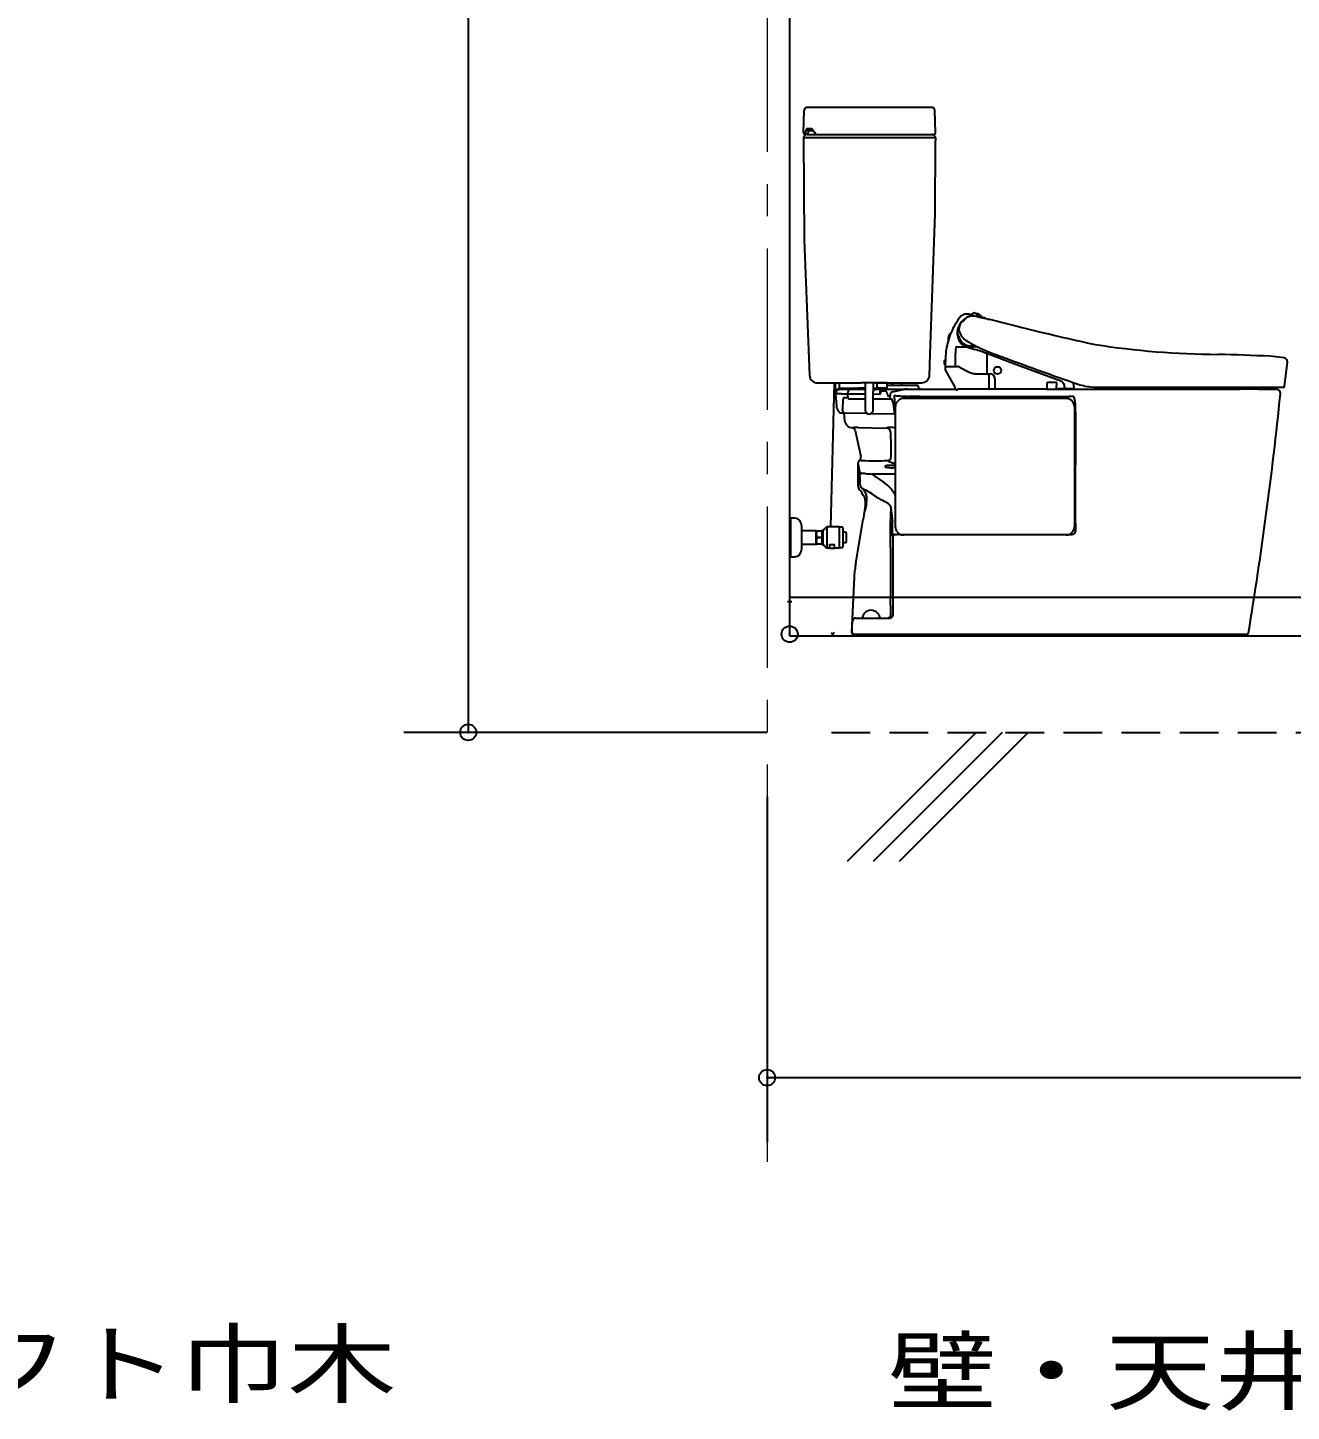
# Model space of a CAD drawing. Units: millimetres at full size, sheet at 1:50. Extents: x -10512 to 18330, y -7438 to 24497.
# Drawn here: x -5335 to -3375, y 2601 to 4747 of the extents above; entities that cross this region are included whole.
import ezdxf
from ezdxf.enums import TextEntityAlignment as Align

# ---------------------------------------------------------------- set-up
doc = ezdxf.new("R2010")
doc.units = ezdxf.units.MM
doc.header["$LTSCALE"] = 50
doc.header["$PDMODE"] = 32
doc.header["$PDSIZE"] = 25
doc.linetypes.add('CHAIN1', pattern=[8, 5, -1, 1, -1])
doc.linetypes.add('DASHED1', pattern=[1.8, 1.2, -0.6])
for name, color, linetype in [('0-0_0', 7, 'Continuous'), ('0-1_1', 7, 'Continuous'), ('0-2_2', 134, 'Continuous')]:
    doc.layers.add(name, color=color, linetype=linetype)
doc.layers.add('0-8_8', color=6, linetype='CHAIN1', lineweight=9)
doc.styles.add('ＭＳ ゴシック', font='')
doc.styles.get('ＭＳ ゴシック').set_extended_font_data('MS Gothic')

msp = doc.modelspace()

# ---------------------------------------------------------------- linework, layer by layer
at = {"layer": '0-0_0'}
for p, q in [((-4651.94, 6254), (-4651.94, 3654)), ((-4153.43, 6254), (-4153.43, 3804)), ((-4153.43, 3864), (-2351.43, 3864)), ((-4153.43, 3804), (-2351.43, 3804)), ((-4188.43, 3654), (-4751.94, 3654)), ((-3864.09, 3654), (-4064.09, 3454)), ((-3823.86, 3654), (-4023.86, 3454)), ((-3783.62, 3654), (-3983.62, 3454)), ((-4188.43, 3554), (-4188.43, 3018.72)), ((-4188.43, 3118.72), (-2316.43, 3118.72))]:
    msp.add_line(p, q, dxfattribs=at)
at = {"layer": '0-0_0', "linetype": 'DASHED1'}
msp.add_line((-4088.43, 3654), (-1874.56, 3654), dxfattribs=at)
at = {"layer": '0-0_0'}
for p in [(-4651.94, 3654), (-4188.43, 3118.72)]:
    msp.add_point(p, dxfattribs=at)
at = {"layer": '0-1_1'}
for p, q in [((-4132.06, 4584.46), (-4131.01, 4618.74)), ((-4126.12, 4623.43), (-3933.03, 4623.43)), ((-3927.08, 4584.47), (-3928.13, 4618.6)), ((-4132.06, 4584.46), (-4128.72, 4584.53)), ((-4132, 4576.55), (-3927.11, 4576.55)), ((-4128.71, 4580.78), (-4131.53, 4577.96)), ((-4127.27, 4581.37), (-4129.06, 4581.36)), ((-4128.72, 4584.53), (-4128.59, 4584.98)), ((-4128.59, 4584.98), (-4128.46, 4585.42)), ((-4128.46, 4585.42), (-4128.33, 4585.86)), ((-4128.33, 4585.86), (-4128.2, 4586.31)), ((-4128.2, 4586.31), (-4128.07, 4586.75)), ((-4128.07, 4586.75), (-4127.93, 4587.19)), ((-4127.93, 4587.19), (-4127.79, 4587.63)), ((-4127.79, 4587.63), (-4127.65, 4588.08)), ((-4127.65, 4588.08), (-4127.5, 4588.52)), ((-4127.5, 4588.52), (-4127.36, 4588.96)), ((-4127.36, 4588.96), (-4127.21, 4589.4)), ((-4125.83, 4581.37), (-4127.32, 4581.37)), ((-4125.78, 4581.37), (-4127.27, 4581.37)), ((-4127.21, 4589.4), (-4127.05, 4589.85)), ((-4126.76, 4590.37), (-4119.54, 4590.43)), ((-4125.83, 4581.37), (-4111.57, 4581.36)), ((-4125.61, 4582.16), (-4125.78, 4581.37)), ((-4125.78, 4581.37), (-4112.83, 4581.72)), ((-4125.48, 4582.6), (-4125.61, 4582.16)), ((-4125.35, 4583.05), (-4125.48, 4582.6)), ((-4125.22, 4583.49), (-4125.35, 4583.05)), ((-4125.09, 4583.93), (-4125.22, 4583.49)), ((-4124.95, 4584.37), (-4125.09, 4583.93)), ((-4124.81, 4584.81), (-4124.95, 4584.37)), ((-4124.67, 4585.25), (-4124.81, 4584.81)), ((-4124.53, 4585.69), (-4124.67, 4585.25)), ((-4124.38, 4586.13), (-4124.53, 4585.69)), ((-4124.23, 4586.57), (-4124.38, 4586.13)), ((-4124.08, 4587.01), (-4124.23, 4586.57)), ((-4117.15, 4586.98), (-4124.08, 4587.01)), ((-4118.78, 4589.86), (-4118.47, 4589.41)), ((-4118.47, 4589.41), (-4118.15, 4588.97)), ((-4117.15, 4586.98), (-4118.38, 4588.11)), ((-4118.15, 4588.97), (-4117.83, 4588.52)), ((-4117.83, 4588.52), (-4114.35, 4584.42)), ((-4114.35, 4584.42), (-4117.15, 4586.98)), ((-4111.57, 4581.36), (-3931.84, 4581.36)), ((-4110.18, 4581.37), (-3931.84, 4581.36)), ((-3931.79, 4581.36), (-3930.09, 4581.37)), ((-3927.7, 4577.96), (-3930.51, 4580.78)), ((-3927.71, 4457.8), (-3927.11, 4572.05)), ((-3927.11, 4576.55), (-3927.11, 4572.05)), ((-3935.69, 4240.89), (-3927.71, 4457.8)), ((-3872.65, 4301.62), (-3875.43, 4302.45)), ((-3866.44, 4304.46), (-3872.65, 4301.62)), ((-3872.65, 4301.62), (-3856.49, 4297.99)), ((-3854.23, 4296.55), (-3866.85, 4299.6)), ((-3865.89, 4304.1), (-3866.44, 4304.46)), ((-3856.49, 4297.99), (-3865.89, 4304.1)), ((-3865.23, 4304.17), (-3854.88, 4297.39)), ((-3851.21, 4296.75), (-3855.26, 4297.72)), ((-3846.67, 4294.66), (-3848.88, 4295.19)), ((-3843.82, 4294.83), (-3843.5, 4294.85)), ((-3890.74, 4278.84), (-3890.51, 4276.56)), ((-3888.84, 4287.41), (-3890.07, 4284.37)), ((-3888.84, 4287.41), (-3887.06, 4289.78)), ((-3894.84, 4251.9), (-3879.28, 4251.97)), ((-3879.74, 4252.12), (-3879.28, 4251.97)), ((-3879.28, 4251.97), (-3868.22, 4252.09)), ((-3868.13, 4253.6), (-3872.58, 4253.6)), ((-3936.65, 4206.19), (-3935.69, 4240.89)), ((-3913.14, 4225.18), (-3913.14, 4230.73)), ((-3911.74, 4231.03), (-3912.84, 4231.03)), ((-3911.74, 4231.03), (-3911.94, 4224.86)), ((-3911.62, 4234.45), (-3911.74, 4231.03)), ((-3846.94, 4240.84), (-3846.94, 4244.95)), ((-3846.94, 4210.36), (-3846.94, 4240.84)), ((-3805.83, 4225.82), (-3846.54, 4241.03)), ((-3836.59, 4241.34), (-3812.14, 4232.2)), ((-3386.49, 4234.91), (-3408.26, 4237.38)), ((-3386.01, 4190.19), (-3381.1, 4228.33)), ((-3911.94, 4224.86), (-3912.82, 4224.86)), ((-3912.04, 4220.87), (-3912.1, 4216.25)), ((-3912.1, 4216.25), (-3897.14, 4189.36)), ((-3911.94, 4224.86), (-3912.02, 4221.87)), ((-3911.51, 4221.36), (-3892.97, 4221.36)), ((-3890.61, 4220.77), (-3879.94, 4215.06)), ((-3861.39, 4209.86), (-3847.64, 4209.86)), ((-3846.44, 4209.86), (-3842.14, 4209.86)), ((-3844.64, 4209.26), (-3846.14, 4209.26)), ((-3844.14, 4186.86), (-3844.14, 4208.76)), ((-3731.42, 4198), (-3805.83, 4225.82)), ((-4109.45, 4196.36), (-4076.6, 4196.36)), ((-4084.28, 4195.85), (-4090.1, 3972.61)), ((-4082.14, 4186.36), (-4082.14, 4194.36)), ((-4082.14, 4186.36), (-4082.14, 4179.78)), ((-4082.14, 4186.36), (-4072.14, 4186.36)), ((-4076.6, 4196.36), (-4042.85, 4196.36)), ((-4076.6, 4196.36), (-4076.6, 4188.36)), ((-4076.1, 4187.86), (-4046.88, 4187.86)), ((-4072.14, 4186.36), (-4036.11, 4186.36)), ((-4043.03, 4187.86), (-4046.88, 4187.86)), ((-4036.12, 4187.86), (-4043.03, 4187.86)), ((-4036.1, 4196.36), (-4042.85, 4196.36)), ((-4036.1, 4196.36), (-4036.12, 4187.86)), ((-4036.12, 4187.86), (-4036.1, 4182.86)), ((-4035.79, 4196.66), (-4024.47, 4196.66)), ((-4024.1, 4196.36), (-4024.1, 4187.86)), ((-4020.1, 4196.36), (-4024.1, 4196.36)), ((-4023.07, 4187.86), (-4024.1, 4187.86)), ((-4024.1, 4187.86), (-4024.1, 4185.51)), ((-4024.1, 4186.36), (-4022.81, 4186.36)), ((-4024.1, 4185.51), (-4024.1, 4184.58)), ((-4024.1, 4184.58), (-4024.1, 4183.16)), ((-4023.07, 4187.86), (-4022.64, 4187.86)), ((-4022.64, 4186.91), (-4022.64, 4187.86)), ((-4022.64, 4187.86), (-4021.29, 4187.86)), ((-4021.35, 4186.36), (-4016.6, 4186.36)), ((-4021.29, 4186.96), (-4021.29, 4187.86)), ((-4021.29, 4187.86), (-4020.48, 4187.86)), ((-4020.48, 4187.86), (-4020.1, 4187.86)), ((-4020.1, 4196.36), (-3948.45, 4196.36)), ((-4017.42, 4196.36), (-4020.1, 4196.36)), ((-4020.1, 4187.86), (-4017.85, 4187.86)), ((-4008.6, 4187.86), (-4017.85, 4187.86)), ((-4017.42, 4188.36), (-4017.42, 4196.36)), ((-4004.51, 4196.36), (-4017.42, 4196.36)), ((-4016.6, 4186.36), (-4008.6, 4186.36)), ((-4014.51, 4187.86), (-4014.95, 4187.22)), ((-4011.55, 4184.52), (-4011.56, 4184.38)), ((-4011.54, 4184.66), (-4011.55, 4184.52)), ((-4011.41, 4186.36), (-4011.54, 4184.65)), ((-4008.6, 4187.86), (-4008.6, 4185.96)), ((-4005.6, 4187.86), (-4008.6, 4187.86)), ((-4005.6, 4187.86), (-4005.6, 4185.96)), ((-4004.94, 4187.86), (-4005.6, 4187.86)), ((-4005.6, 4186.36), (-3949.11, 4186.36)), ((-4002.6, 4187.86), (-4004.94, 4187.86)), ((-4002.1, 4196.36), (-4004.51, 4196.36)), ((-4002.1, 4188.36), (-4002.1, 4196.36)), ((-4002.1, 4192.36), (-3993.89, 4192.36)), ((-3994.28, 4182.17), (-3976.57, 4185.76)), ((-3993.89, 4192.36), (-3993.89, 4194.36)), ((-3993.89, 4192.36), (-3979.37, 4192.36)), ((-3979.37, 4192.36), (-3979.37, 4194.36)), ((-3979.37, 4192.36), (-3956.05, 4192.36)), ((-3974.3, 4186.13), (-3974.71, 4186.08)), ((-3973.89, 4186.18), (-3974.3, 4186.13)), ((-3973.67, 4186.2), (-3973.89, 4186.18)), ((-3973.45, 4186.22), (-3973.67, 4186.2)), ((-3973.3, 4186.24), (-3973.45, 4186.22)), ((-3973.15, 4186.25), (-3973.3, 4186.24)), ((-3949.11, 4186.36), (-3896.64, 4186.36)), ((-3897.14, 4189.36), (-3897.14, 4186.86)), ((-3896.64, 4186.36), (-3895.64, 4186.36)), ((-3894.84, 4185.36), (-3893.44, 4185.36)), ((-3843.51, 4186.36), (-3893.14, 4186.36)), ((-3893.14, 4185.66), (-3893.14, 4186.36)), ((-3834.64, 4186.36), (-3843.51, 4186.36)), ((-3835.14, 4202.86), (-3835.14, 4186.87)), ((-3834.64, 4186.36), (-3834.64, 4186.36)), ((-3834.64, 4186.36), (-3834.64, 4186.36)), ((-3754.74, 4186.36), (-3834.64, 4186.36)), ((-3754.74, 4186.36), (-3738.77, 4186.36)), ((-3754.24, 4195.43), (-3754.24, 4186.86)), ((-3740.66, 4196.86), (-3752.76, 4196.86)), ((-3739.24, 4186.86), (-3739.23, 4187.93)), ((-3739.23, 4187.93), (-3739.21, 4195.38)), ((-3738.77, 4186.36), (-3715.69, 4186.36)), ((-3726.95, 4186.86), (-3738.57, 4186.86)), ((-3715.19, 4186.86), (-3726.95, 4186.86)), ((-3715.69, 4186.36), (-3454.77, 4186.36)), ((-3712.72, 4186.86), (-3715.19, 4186.86)), ((-3714.27, 4196.81), (-3708.82, 4194.9)), ((-3712.23, 4187.36), (-3712.68, 4192.52)), ((-3654.06, 4189.34), (-3613.42, 4189.34)), ((-3651.84, 4188.36), (-3615.66, 4188.36)), ((-3613.42, 4189.34), (-3457.65, 4189.34)), ((-3457.65, 4188.89), (-3457.65, 4189.34)), ((-3425.55, 4186.36), (-3454.76, 4186.36)), ((-3425.55, 4186.36), (-3399.1, 4186.36)), ((-4072.84, 4178.93), (-4082.13, 4178.93)), ((-4082.13, 4178.93), (-4081, 4160.34)), ((-4072.84, 4178.93), (-4063.54, 4178.93)), ((-4071.13, 4163.69), (-4071.22, 4162.12)), ((-4071.03, 4165.27), (-4071.13, 4163.69)), ((-4070.93, 4166.84), (-4071.03, 4165.27)), ((-4070.83, 4168.42), (-4070.93, 4166.84)), ((-4070.74, 4169.99), (-4070.83, 4168.42)), ((-4069.29, 4173.24), (-4063.32, 4173.24)), ((-4063.54, 4178.93), (-4063.45, 4176.65)), ((-4063.45, 4176.65), (-4063.32, 4173.24)), ((-4063.32, 4173.24), (-4063.3, 4173.09)), ((-4061.61, 4171.37), (-4061.47, 4171.36)), ((-4061.47, 4171.36), (-4036.1, 4171.36)), ((-4048.73, 4178.82), (-4036.1, 4178.91)), ((-4036.1, 4182.86), (-4036.1, 4153.66)), ((-4024.1, 4183.16), (-4024.1, 4182.86)), ((-4024.1, 4153.66), (-4024.1, 4182.86)), ((-4024.1, 4178.84), (-4023.35, 4178.83)), ((-4024.1, 4171.36), (-3994.97, 4171.36)), ((-4023.35, 4178.83), (-4013.59, 4178.77)), ((-4013.59, 4178.77), (-4013.16, 4178.76)), ((-4011.68, 4181.92), (-4011.63, 4183.15)), ((-4000.36, 4175.47), (-3999.47, 4175.7)), ((-3997.99, 4176.15), (-3997.81, 4173.24)), ((-3997.74, 4176.13), (-3997.6, 4176.14)), ((-3993.45, 4166.45), (-3990.76, 4148.05)), ((-3991.4, 4176.63), (-3989.54, 4148.17)), ((-3856.08, 4171.72), (-3976.55, 4171.71)), ((-3969.41, 4175.18), (-3968.97, 4175.18)), ((-3951.6, 4175.18), (-3968.1, 4175.18)), ((-3951.6, 4175.18), (-3720.55, 4175.16)), ((-3724.54, 4171.72), (-3856.09, 4171.72)), ((-3720.55, 4175.16), (-3720.4, 4175.16)), ((-3717.48, 4175.13), (-3720.4, 4175.16)), ((-3714.55, 4175.06), (-3717.48, 4175.13)), ((-3713.9, 4175.04), (-3714.55, 4175.06)), ((-3710.65, 4165.08), (-3710.15, 4136.58)), ((-4073.71, 4149.68), (-4069.24, 4149.59)), ((-4071.61, 4155.82), (-4071.7, 4154.24)), ((-4071.7, 4154.24), (-4071.7, 4154.11)), ((-4071.51, 4157.39), (-4071.61, 4155.82)), ((-4071.54, 4153.02), (-4071.51, 4152.89)), ((-4071.42, 4158.97), (-4071.51, 4157.39)), ((-4071.32, 4160.54), (-4071.42, 4158.97)), ((-4071.22, 4162.12), (-4071.32, 4160.54)), ((-4069.24, 4149.59), (-4068.4, 4137.76)), ((-4069.24, 4149.59), (-4033.72, 4148.87)), ((-4035.09, 4150.16), (-4035.09, 4150.33)), ((-4035.09, 4150.16), (-4034.97, 4150.16)), ((-4026.68, 4148.73), (-3990.31, 4147.99)), ((-3989.54, 4158.72), (-3989.54, 3973.22)), ((-3711.54, 4158.72), (-3711.54, 3973.22)), ((-4055.08, 4126.56), (-4055.18, 4126.55)), ((-4051.67, 4122.4), (-4043.24, 4081.9)), ((-4047.32, 4126.62), (-4051.2, 4126.65)), ((-4047.32, 4126.62), (-4003.25, 4125.73)), ((-3997.01, 4126.99), (-3999.3, 4126.78)), ((-3997.15, 4120.66), (-3997.13, 4119.99)), ((-3997.13, 4119.99), (-3997.03, 4115.41)), ((-3710.2, 4136.36), (-3710.2, 4119.32)), ((-3997.03, 4115.36), (-3996.72, 4101.42)), ((-3996.72, 4101.42), (-3996.25, 4080.5)), ((-3710.2, 4119.32), (-3710.2, 4102.28)), ((-3710.2, 4102.28), (-3710.2, 4085.24)), ((-3710.2, 4085.24), (-3710.2, 4068.2)), ((-4047.45, 4071.87), (-4047.45, 4036.84)), ((-4047.45, 4071.87), (-4044.46, 4056.79)), ((-4044.46, 4056.79), (-4044.37, 4053.7)), ((-4042.21, 4075.59), (-4042.19, 4075.48)), ((-3710.2, 3978.48), (-3710.2, 4068.2)), ((-4044.39, 4039.28), (-4044.37, 4038.88)), ((-4044.28, 4041.44), (-4044.26, 4043.61)), ((-4026.19, 4054.72), (-4007.59, 4042.08)), ((-3989.54, 4054.72), (-4026.19, 4054.72)), ((-4036.1, 4005.56), (-4039.53, 3984.32)), ((-4034.86, 4005.76), (-4036.82, 3996.88)), ((-3996.23, 4002.62), (-3995.79, 3998.17)), ((-3995.79, 3998.17), (-3995.36, 3993.72)), ((-3995.36, 3993.72), (-3994.93, 3989.27)), ((-4152.1, 3986.36), (-4152.1, 3966.68)), ((-4146.1, 3986.36), (-4152.1, 3986.36)), ((-4152.1, 3970.86), (-4152.1, 3970.86)), ((-4135.1, 3975.36), (-4135.1, 3966.86)), ((-4095.7, 3972.61), (-4095.7, 3956.36)), ((-4090.1, 3972.61), (-4095.7, 3972.61)), ((-4076.6, 3972.61), (-4090.1, 3972.61)), ((-4076.1, 3972.11), (-4076.6, 3972.61)), ((-4071.6, 3972.11), (-4076.1, 3972.11)), ((-4076.1, 3956.36), (-4076.1, 3972.11)), ((-4071.1, 3971.61), (-4071.6, 3972.11)), ((-4071.1, 3971.61), (-4071.1, 3965.06)), ((-4050.86, 3916.35), (-4039.53, 3984.32)), ((-3994.93, 3989.27), (-3994.49, 3984.82)), ((-3994.49, 3984.82), (-3994.06, 3980.37)), ((-3994.06, 3958.51), (-3994.06, 3980.37)), ((-3710.2, 3978.48), (-3710.2, 3965.96)), ((-4152.1, 3966.68), (-4152.1, 3956.36)), ((-4152.1, 3956.36), (-4152.1, 3946.08)), ((-4112.1, 3966.86), (-4135.1, 3966.86)), ((-4135.1, 3966.86), (-4135.1, 3956.36)), ((-4112.1, 3966.86), (-4111.38, 3966.86)), ((-4112.1, 3961.61), (-4112.1, 3966.86)), ((-4112.1, 3956.36), (-4112.1, 3961.61)), ((-4112.1, 3951.11), (-4112.1, 3956.36)), ((-4112.1, 3945.86), (-4112.1, 3951.11)), ((-4111.38, 3966.86), (-4103.1, 3966.86)), ((-4111.38, 3966.17), (-4111.38, 3966.86)), ((-4103.1, 3966.17), (-4111.38, 3966.17)), ((-4111.38, 3957.04), (-4103.1, 3957.04)), ((-4111.38, 3956.36), (-4111.38, 3957.04)), ((-4111.38, 3955.67), (-4111.38, 3956.36)), ((-4103.1, 3955.67), (-4111.38, 3955.67)), ((-4103.1, 3966.86), (-4102.66, 3967.3)), ((-4103.1, 3957.04), (-4103.1, 3966.17)), ((-4103.1, 3946.54), (-4103.1, 3955.67)), ((-4102.66, 3967.3), (-4101.85, 3968.11)), ((-4101.51, 3968.11), (-4101.85, 3968.11)), ((-4101.51, 3956.36), (-4101.51, 3968.11)), ((-4101.51, 3944.61), (-4101.51, 3956.36)), ((-4095.7, 3956.36), (-4095.7, 3940.11)), ((-4076.1, 3940.61), (-4076.1, 3956.36)), ((-4071.1, 3965.06), (-4071.1, 3956.36)), ((-4071.1, 3956.36), (-4071.1, 3947.63)), ((-4067.4, 3964.36), (-4070.6, 3964.36)), ((-4070.6, 3948.36), (-4067.4, 3948.36)), ((-4066.84, 3963.8), (-4067.4, 3964.36)), ((-4067.4, 3948.36), (-4066.84, 3948.92)), ((-4066.4, 3964.29), (-4066.84, 3963.8)), ((-4066.84, 3948.92), (-4066.4, 3948.42)), ((-4066.4, 3964.29), (-4066.1, 3964.29)), ((-4066.1, 3948.42), (-4066.4, 3948.42)), ((-4065.1, 3956.36), (-4065.1, 3963.29)), ((-4065.1, 3949.43), (-4065.1, 3956.36)), ((-3993.05, 3958.16), (-3994.06, 3958.51)), ((-3993.06, 3836.42), (-3993.05, 3958.16)), ((-3983.09, 3960.97), (-3986.43, 3960.97)), ((-3983.09, 3960.97), (-3715.21, 3960.97)), ((-3724.54, 3960.22), (-3976.54, 3960.22)), ((-4152.1, 3946.08), (-4152.1, 3926.36)), ((-4135.1, 3945.86), (-4135.1, 3937.36)), ((-4112.1, 3945.86), (-4111.38, 3945.86)), ((-4111.38, 3946.54), (-4103.1, 3946.54)), ((-4111.38, 3945.86), (-4111.38, 3946.54)), ((-4103.1, 3945.86), (-4111.38, 3945.86)), ((-4102.66, 3945.41), (-4103.1, 3945.86)), ((-4101.85, 3944.61), (-4102.66, 3945.41)), ((-4101.85, 3944.61), (-4101.51, 3944.61)), ((-4095.7, 3940.11), (-4091.6, 3940.11)), ((-4091.6, 3944.68), (-4091.6, 3945.57)), ((-4091.6, 3945.57), (-4090.1, 3945.57)), ((-4091.6, 3944.68), (-4091.6, 3940.11)), ((-4091.6, 3940.11), (-4091.6, 3939.51)), ((-4091.6, 3939.51), (-4090.1, 3939.51)), ((-4090.1, 3945.57), (-4084.1, 3945.57)), ((-4090.1, 3939.51), (-4084.1, 3939.51)), ((-4084.1, 3944.68), (-4084.1, 3945.57)), ((-4084.1, 3940.11), (-4084.1, 3944.68)), ((-4084.1, 3939.51), (-4084.1, 3940.11)), ((-4084.1, 3940.11), (-4076.6, 3940.11)), ((-4076.6, 3940.11), (-4076.1, 3940.61)), ((-4076.1, 3940.61), (-4071.6, 3940.61)), ((-4071.6, 3940.61), (-4071.1, 3941.11)), ((-4071.1, 3947.63), (-4071.1, 3941.11)), ((-3996.98, 3940.65), (-3997.16, 3898.6)), ((-4152.1, 3926.36), (-4146.1, 3926.36)), ((-4057.14, 3808.99), (-4052.17, 3905.45)), ((-3997.16, 3898.6), (-3997.12, 3880.59)), ((-3997.12, 3880.59), (-3996.91, 3862.57)), ((-3996.87, 3859.95), (-3996.91, 3862.57)), ((-3996.82, 3857.34), (-3996.87, 3859.95)), ((-3996.77, 3854.72), (-3996.82, 3857.34)), ((-3996.73, 3852.11), (-3996.77, 3854.72)), ((-3996.68, 3849.49), (-3996.73, 3852.11)), ((-3996.63, 3846.88), (-3996.68, 3849.49)), ((-3996.59, 3844.26), (-3996.63, 3846.88)), ((-3996.54, 3841.65), (-3996.59, 3844.26)), ((-3996.49, 3839.04), (-3996.54, 3841.65)), ((-4056.31, 3816.04), (-4055.73, 3826.62)), ((-4050.4, 3831.36), (-3998.2, 3831.36)), ((-4040.41, 3832.16), (-4040.65, 3832.16)), ((-4013.55, 3832.16), (-4013.8, 3832.16)), ((-3996.45, 3836.42), (-3996.49, 3839.04)), ((-4056.69, 3809.15), (-4056.31, 3816.04)), ((-4054.64, 3806.36), (-3444.29, 3806.36))]:
    msp.add_line(p, q, dxfattribs=at)
for points in [[(-4132, 4576.55), (-4130.82, 4418.06), (-4122.76, 4207.69)], [(-4125.78, 4581.37), (-4111.53, 4581.36), (-3931.79, 4581.36)], [(-3848.88, 4295.19), (-3852.86, 4296.15), (-3866.06, 4299.33)], [(-3686.43, 4189.89), (-3681.2, 4189.48), (-3675.94, 4189.34), (-3673.06, 4189.34), (-3654.06, 4189.34)], [(-3457.65, 4189.34), (-3422.61, 4189.34), (-3386.99, 4189.34)], [(-4010.9, 4183.74), (-4007.77, 4183.74), (-4004.65, 4183.74)], [(-3976.81, 4175.39), (-3976.37, 4175.37), (-3975.94, 4175.34), (-3975.5, 4175.32), (-3975.07, 4175.31), (-3974.63, 4175.29), (-3974.2, 4175.27), (-3973.76, 4175.26), (-3973.33, 4175.25), (-3972.89, 4175.24), (-3972.46, 4175.23), (-3972.02, 4175.22), (-3971.58, 4175.21), (-3971.15, 4175.2), (-3970.71, 4175.2), (-3970.28, 4175.19), (-3969.84, 4175.19), (-3969.41, 4175.18)], [(-3968.97, 4175.18), (-3968.54, 4175.18), (-3968.1, 4175.18)], [(-4135.1, 3956.36), (-4135.1, 3945.86), (-4112.1, 3945.86)]]:
    msp.add_lwpolyline(points, dxfattribs=at)
msp.add_circle((-3831.04, 4215.36), 5.8, dxfattribs=at)
for centre, radius, start, end in [((-4126.02, 4618.43), 5, 91.10116, 176.47946), ((-3933.12, 4618.43), 5, 1.92004, 88.89884), ((-4129.06, 4584.36), 3, 178.13301, 270), ((-4130.13, 4576.7), 1.88, 138.01318, 184.75686), ((-4125.52, 4584.55), 3.19, 180.32899, 265.31401), ((-4127.28, 4579.33), 2.04, 91.11117, 134.60019), ((-4126.2, 4589.72), 0.867, 130.90706, 171.40718), ((-4124, 4590.07), 3.06, 184.1828, 268.48859), ((-4119.9, 4589.16), 1.31, 31.83422, 74.21826), ((-4116.28, 4589.52), 2.53, 172.24689, 213.77836), ((-4111.43, 4584.28), 2.92, 177.37613, 241.36137), ((-4111.43, 4584.28), 2.92, 241.36137, 268.14738), ((-3931.93, 4579.36), 2, 44.9512, 87.37668), ((-3930.09, 4584.37), 3, 269.90969, 1.82974), ((-3928.88, 4576.64), 1.77, 356.88224, 48.11789), ((-3792.61, 4226.87), 120, 144.23231, 156.67266), ((-3861.47, 4269.94), 32.56, 122.73046, 170.62895), ((-3878.63, 4288.84), 13.99, 90.00041, 144.25933), ((-3659.7, 4037.73), 339.44, 130.14302, 132.05233), ((-3870.31, 4284.15), 15.83, 77.37593, 123.6449), ((-3878.63, 4288.84), 13.99, 76.77518, 90), ((-3869.46, 4281.58), 18.07, 79.14193, 120.13173), ((-3865.54, 4303.89), 0.412, 42.3336, 149.15298), ((-3864.15, 4305.85), 2, 237.31505, 266.22159), ((-3864.97, 4293.48), 10.4, 27.3713, 86.2287), ((-3851.76, 4308.15), 11.2, 245.03194, 253.8438), ((-3854.56, 4298.8), 1.29, 204.81325, 237.03944), ((-3856.02, 4287.79), 8.94, 69.34185, 78.50096), ((-3852.14, 4292.84), 4.02, 35.76826, 76.62653), ((-3846.27, 4296.4), 1.78, 257.01928, 270.02226), ((-3847.58, 4323.1), 28.52, 272.63022, 277.57346), ((-2820.8, 8202.76), 4039.51, 255.33453, 257.7241), ((-3892.38, 4262.99), 15.45, 132.44185, 187.55772), ((-3809.72, 4232.9), 101.91, 155.97917, 164.0204), ((-3888.67, 4274.8), 4.95, 161.66879, 174.90709), ((-3891.44, 4275.27), 2.16, 180.8688, 206.64695), ((-3893.28, 4273.87), 0.451, 15.351, 102.45558), ((-3865.03, 4269.36), 29.2, 149.05827, 166.12956), ((-3894.69, 4274.06), 1.34, 356.53969, 10.69621), ((-3868.71, 4273.52), 24.64, 178.9413, 182.05568), ((-3865.12, 4273.82), 28.25, 182.39596, 203.55694), ((-4169.46, 4208.35), 284.3, 12.27298, 13.34711), ((-3872.52, 4279.43), 18.23, 164.27118, 181.85703), ((-3889.98, 4276.67), 0.546, 191.77648, 262.03963), ((-3892.41, 4274.57), 2.82, 7.61205, 33.46737), ((-3879.28, 4277.43), 10.63, 193.49998, 199.90927), ((-3867.34, 4281.42), 23.21, 199.14962, 222.67118), ((-3809.72, 4232.9), 101.91, 164.0204, 179.12703), ((-3646.59, 4225.06), 250.3, 174.13808, 180.73253), ((-3893.3, 4250.43), 2.29, 151.31235, 175.29303), ((-3894.78, 4251.35), 0.556, 95.89178, 160.60077), ((-3872.54, 4273.22), 19.62, 193.04513, 269.88387), ((-3874.06, 4269.57), 18.35, 202.55456, 251.97369), ((-3859.02, 4291.56), 36.24, 225.5348, 242.15382), ((-3767.57, 4600.98), 366.46, 252.25117, 254.41577), ((-3764.75, 4448.66), 219.42, 239.55063, 248.00116), ((-3868.04, 4221.02), 31.07, 75.33616, 90.31813), ((-3868.25, 4219.79), 33.81, 84.31155, 89.79595), ((-3479.44, 5544.63), 1304.48, 261.17023, 269.56837), ((-3912.82, 4230.71), 0.314, 92.45789, 177.542), ((-3966.7, 3936.57), 327.3, 68.64409, 72.08437), ((-3847.61, 4240.72), 0.682, 9.72652, 81.83007), ((-3847.83, 4245.06), 0.897, 352.48259, 10.16363), ((-3848.09, 4245.06), 1.16, 354.47864, 8.16759), ((-3764.75, 4448.66), 219.42, 248.00116, 250.88819), ((-3846.65, 4240.76), 0.292, 67.36175, 165.72404), ((-1963.82, 9190.51), 5291.61, 249.55604, 250.68287), ((-3582.63, 372.9), 3868.41, 87.41647, 88.61703), ((-3388.99, 4227.36), 7.95, 6.95416, 71.68071), ((-4110.69, 4208.38), 12.08, 183.26154, 275.93372), ((-3948.49, 4208.4), 12.05, 270.19015, 349.39554), ((-3912.8, 4225.19), 0.336, 182.84221, 266.38048), ((-3911.54, 4220.85), 0.505, 86.78658, 178.0396), ((-3911.52, 4221.86), 0.502, 178.74104, 270.85008), ((-3896.39, 4221.83), 0.476, 176.74849, 263.06726), ((-3892.97, 4216.36), 5, 61.94569, 90.00171), ((-3860.04, 4249.01), 39.35, 239.62856, 256.32872), ((-3861.39, 4244.86), 35, 256.87235, 270.00003), ((-3847.54, 4210.46), 0.608, 260.53846, 350.53689), ((-3846.44, 4210.35), 0.498, 179.72398, 270.27602), ((-3845.99, 4209.71), 0.474, 161.56499, 251.56499), ((-3844.64, 4208.76), 0.5, 0, 90), ((-3842.14, 4202.86), 7, 0, 90), ((-4080.14, 4194.36), 2, 90.69799, 180), ((-4074.63, 4179.19), 7.22, 96.64227, 175.28513), ((-4076.1, 4188.36), 0.5, 180, 270), ((-4072.14, 4188.36), 2, 194.47781, 270), ((-4056.57, 4179.51), 6.96, 132.77206, 160.7224), ((-4056.69, 4179.63), 6.79, 104.13756, 132.77206), ((-4056.84, 4178.3), 8.06, 91.57356, 100.77732), ((-4035.8, 4196.36), 0.3, 88.50616, 179.97053), ((-4024.41, 4196.35), 0.313, 1.29512, 101.07656), ((-4023.64, 4186.89), 2.36, 258.82587, 1.63262), ((-4024.22, 4187.1), 1.59, 274.18968, 353.3356), ((-4017.88, 4188.32), 0.461, 273.28535, 4.9036), ((-4016.6, 4188.36), 2, 269.81882, 325.32558), ((-4010.97, 4183.88), 2.25, 143.03478, 188.20044), ((-3957.36, 4180.92), 54.32, 176.34317, 177.64489), ((-4007.1, 4186.02), 1.5, 182.41465, 357.58535), ((-4002.6, 4188.36), 0.5, 270, 360), ((-3991.89, 4194.36), 2, 90.65335, 180), ((-3981.37, 4194.36), 2, 0, 89.41595), ((-3970.49, 4155.68), 30.69, 99.65027, 101.40386), ((-3970.5, 4155.74), 30.62, 97.89297, 99.65027), ((-3970.57, 4155.72), 30.64, 93.63734, 94.83191), ((-3970.48, 4154.33), 32.03, 92.49464, 93.63734), ((-3970.59, 4155.44), 30.92, 91.20596, 92.38351), ((-3970.57, 4154.32), 32.04, 90.06944, 91.20596), ((-3956.05, 4190.36), 2, 8.21321, 90), ((-3949.12, 4191.36), 5, 188.21321, 270.11459), ((-3896.64, 4186.86), 0.5, 180, 270), ((-3895.88, 4185.66), 0.741, 0, 70.92855), ((-3894.84, 4185.66), 0.3, 180, 270), ((-3893.44, 4185.66), 0.3, 270, 360), ((-3843.58, 4186.92), 0.565, 186.27464, 276.19095), ((-3834.64, 4186.86), 0.5, 178.77066, 269.99221), ((-3754.74, 4186.86), 0.5, 269.99966, 0.00034), ((-3752.79, 4195.41), 1.45, 89.00898, 179.04978), ((-3740.71, 4195.36), 1.5, 1.00793, 88.15202), ((-3738.36, 4187.73), 0.9, 167.1947, 256.19479), ((-3738.73, 4186.86), 0.503, 180.16076, 265.46836), ((-3736.91, 4189.6), 10.04, 24.5906, 56.80554), ((-3744.35, 4187.76), 17.63, 358.78847, 19.96185), ((-3727.27, 4187.3), 0.548, 305.94654, 9.12513), ((-3715.69, 4186.86), 0.5, 270.27632, 0.00489), ((-3721.09, 4191.83), 8.44, 4.71475, 36.13335), ((-3712.72, 4187.36), 0.498, 270.92972, 360), ((-3674.81, 4294.39), 105.14, 251.12475, 263.65597), ((-3651.84, 4191.36), 3, 222.26154, 270.00167), ((-3615.65, 4191.38), 3.02, 269.81519, 317.55215), ((-3455.64, 4188.89), 2.01, 180.0513, 211.09189), ((-3454.76, 4189.36), 3, 209.99997, 270.00001), ((-3425.78, 4189.52), 3.17, 274.14527, 356.74058), ((-3399.1, 4179.36), 7, 0, 90), ((-3387.01, 4190.36), 1.02, 270.86771, 350.42792), ((-4082.04, 4179.59), 0.216, 76.92849, 117.76037), ((-4072.81, 4179.39), 9.33, 177.60018, 182.82947), ((-4081.83, 4180.5), 0.717, 256.92849, 270.3804), ((-4058.56, 4169.17), 12.2, 172.14455, 176.15209), ((-4063.82, 4169.9), 6.89, 165.05354, 172.14455), ((-4065.13, 4170.25), 5.54, 153.65213, 165.05354), ((-4069.24, 4172.28), 0.952, 93.34246, 153.65213), ((-4050.2, 4178.95), 13.34, 173.801, 180.07342), ((-4052.15, 4700.54), 521.73, 268.74893, 270.37588), ((-4057.12, 4179.7), 6.38, 160.7224, 173.801), ((-4060.69, 4173.4), 2.63, 186.78372, 189.9532), ((-4061.48, 4173.26), 1.83, 189.93296, 198.99), ((-4061.28, 4173.33), 2.04, 199.01024, 203.08999), ((-4061.15, 4173.39), 2.18, 203.08999, 206.91012), ((-4061.22, 4173.35), 2.1, 206.91012, 210.88029), ((-4061.32, 4173.29), 1.99, 210.88029, 215.06699), ((-4061.33, 4173.28), 1.97, 215.06699, 219.29071), ((-4061.36, 4173.26), 1.94, 219.2907, 223.59159), ((-4061.37, 4173.24), 1.92, 223.59159, 227.94342), ((-4061.4, 4173.21), 1.87, 227.94342, 232.40121), ((-4061.42, 4173.19), 1.84, 232.42489, 241.48727), ((-4061.4, 4173.23), 1.89, 241.46358, 245.87688), ((-4061.44, 4173.14), 1.79, 245.87688, 250.54228), ((-4061.51, 4172.95), 1.59, 250.54228, 255.78885), ((-4061.54, 4172.81), 1.44, 255.78885, 261.56004), ((-4061.46, 4173.34), 1.98, 261.56004, 265.76278), ((-4094.11, 4171.9), 81.74, 6.88973, 8.20044), ((-4021.18, 4180.85), 8.28, 345.40713, 355.66281), ((-4012.64, 4178.56), 0.564, 131.97973, 158.89189), ((-4013.94, 4180.01), 1.39, 311.97973, 323.10437), ((-4020.46, 4180.8), 7.56, 355.66281, 6.88973), ((-4018.42, 4183.37), 6.99, 323.10437, 325.27591), ((-4017.84, 4182.97), 6.28, 325.27591, 327.6914), ((-4017.26, 4182.61), 5.6, 327.6914, 340.32479), ((-4018.52, 4183.06), 6.93, 340.32479, 350.53902), ((-3999.31, 4179.86), 12.54, 168.2636, 170.56974), ((-4005.62, 4181.17), 6.09, 163.51708, 168.2636), ((-3998.28, 4179), 13.75, 161.08975, 163.51708), ((-4010.89, 4183.32), 0.415, 91.0146, 161.08975), ((-4004.65, 4182.57), 1.17, 37.11245, 89.84699), ((-4010.54, 4178.12), 8.55, 29.35836, 37.11245), ((-4011.98, 4177.31), 10.21, 23.46402, 29.35836), ((-4022.09, 4172.92), 21.23, 20.62837, 23.46402), ((-4028.11, 4170.69), 27.65, 17.40053, 20.55765), ((-4047.21, 4164.7), 47.66, 15.56871, 17.40053), ((-3992.58, 4179.93), 9.05, 195.59349, 198.36733), ((-3994.18, 4179.4), 7.36, 198.36733, 201.77749), ((-3994.64, 4179.21), 6.87, 201.77749, 204.51802), ((-3995.31, 4178.91), 6.13, 204.51802, 207.59096), ((-3995.48, 4178.82), 5.94, 207.59096, 209.17539), ((-3995.68, 4178.71), 5.71, 209.17539, 210.82353), ((-4001.04, 4175.51), 0.529, 9.21709, 30.82353), ((-4000.42, 4175.61), 0.102, 189.21709, 278.85013), ((-4009.39, 4214.01), 39.57, 284.51496, 285.84462), ((-3997.89, 4178.4), 2.27, 270.41744, 273.95495), ((-3995.7, 4173.48), 2.13, 186.64571, 266.84503), ((-3993.16, 4177.26), 4.53, 169.85204, 182.0119), ((-3990.05, 4177.37), 7.65, 182.0119, 189.24043), ((-3992.84, 4177.21), 4.86, 143.46811, 169.85204), ((-3991.55, 4176.25), 6.47, 123.51565, 143.46811), ((-3994.35, 4171.64), 1.04, 193.11875, 220.77499), ((-3997.1, 4169.27), 2.6, 29.56771, 40.77499), ((-3992.03, 4176.56), 5.95, 115.27603, 121.27846), ((-4004.21, 4165.24), 10.77, 18.01216, 29.56771), ((-3991.98, 4176.44), 6.07, 109.39707, 115.27603), ((-3991.99, 4176.48), 6.03, 105.4507, 109.39707), ((-4007.24, 4164.25), 13.96, 9.08331, 18.01216), ((-3992, 4176.51), 6, 101.48608, 105.4507), ((-3973.06, 4320.61), 145.15, 262.7427, 265.63306), ((-3977.22, 4159), 12.27, 157.90451, 169.59981), ((-3976.7, 4158.79), 12.82, 131.80909, 157.90451), ((-3976.24, 4158.28), 13.51, 107.00512, 131.80909), ((-3952.58, 4588.87), 414.19, 265.63306, 266.64614), ((-3976.81, 4160.44), 11.28, 88.61962, 107.4536), ((-3725, 4155.39), 16.34, 78.98211, 88.38033), ((-3724.2, 4159.49), 12.16, 66.37588, 78.98211), ((-3724.54, 4158.72), 13, 42.74715, 66.371), ((-3724.18, 4159.05), 12.51, 20.62073, 42.75203), ((-3713.97, 4173.36), 1.67, 35.60838, 87.58141), ((-3718.5, 4170.12), 7.24, 22.74934, 35.60838), ((-3726.15, 4158.31), 14.62, 1.60962, 20.62073), ((-3722.43, 4168.47), 11.51, 8.96181, 22.74934), ((-3743.47, 4165.16), 32.81, 4.10564, 8.96181), ((-3747.26, 4164.88), 36.6, 2.20647, 4.10564), ((-3779.71, 4163.63), 69.08, 1.20018, 2.20647), ((-9360.89, 4790.2), 6000, 350.58332, 354.14993), ((-3399.1, 4179.36), 7, 354.14993, 360), ((-4061.54, 4162.97), 19.63, 187.68954, 214.49451), ((-4073.6, 4154.68), 5, 214.49451, 268.83798), ((-4066.63, 4154.18), 5.07, 180.8345, 182.38651), ((-4068.07, 4154.12), 3.63, 182.38651, 184.55438), ((-4067.78, 4154.14), 3.93, 184.55438, 186.55809), ((-4067.08, 4154.22), 4.63, 186.55809, 188.25871), ((-4067.15, 4154.21), 4.56, 188.25871, 189.9855), ((-4067.85, 4154.09), 3.84, 189.98551, 192.03177), ((-4068.09, 4154.04), 3.6, 192.03177, 194.21865), ((-4066.66, 4154.4), 5.07, 194.21865, 195.77052), ((-4071.14, 4153.81), 0.988, 248.10781, 274.5856), ((-4066.55, 4154.5), 5.21, 197.98108, 229.31114), ((-4067.27, 4153.66), 4.11, 229.31114, 268.4894), ((-4030.1, 4153.66), 6, 180, 213.71109), ((-4030.1, 4153.66), 6, 213.71109, 215.68533), ((-4030.1, 4153.66), 6, 215.68533, 270), ((-4030.1, 4153.66), 6, 270, 360), ((-3988.21, 4148.58), 2.59, 186.76061, 196.57316), ((-3989.07, 4148.32), 1.69, 196.57316, 211.51847), ((-3988.63, 4148.59), 2.21, 211.51847, 228.68285), ((-3988.34, 4148.91), 2.64, 228.68285, 243.10036), ((-3973.72, 4158.36), 15.83, 169.59981, 178.67605), ((-4055.06, 4139.82), 13.5, 188.76436, 265.19476), ((-4056.59, 4121.34), 5.04, 48.32639, 85.42209), ((-4055.71, 4125.87), 0.668, 88.1595, 129.52045), ((-4055.55, 4130.68), 4.15, 268.1595, 275.10845), ((-4051.21, 4049.5), 77.15, 89.99006, 92.86953), ((-4056.56, 4121.37), 5, 11.89019, 48.32416), ((-4003.1, 4125.81), 0.169, 131.92943, 208.27856), ((-4003.68, 4114.08), 11.66, 75.8071, 87.88352), ((-4002.6, 4125.25), 0.918, 115.49693, 131.92943), ((-4002.1, 4124.18), 2.1, 108.77551, 115.49693), ((-4001.14, 4121.37), 5.07, 105.98896, 108.77551), ((-4000.54, 4119.28), 7.24, 102.09316, 105.98896), ((-3998.7, 4110.69), 16.02, 100.33218, 102.09316), ((-3996.44, 4098.29), 28.64, 95.73564, 100.33218), ((-4002.24, 4120.52), 5.06, 37.37634, 73.18726), ((-4002.36, 4120.42), 5.22, 2.60079, 37.37634), ((-3997.2, 4102.46), 24.53, 80.70036, 89.56784), ((-3997.75, 4099.08), 27.96, 72.91733, 80.70036), ((-4048.12, 4080.27), 5.09, 304.78302, 331.71951), ((-4048.26, 4080.35), 5.25, 331.72092, 17.20753), ((-4001.48, 4080.69), 5.24, 273.30236, 315.62729), ((-4001.47, 4080.68), 5.23, 315.62729, 358.04724), ((-4042.09, 4071.78), 5.36, 152.12047, 179.00524), ((-4042.38, 4071.93), 5.03, 124.26799, 152.09781), ((-4044.61, 4076.4), 0.683, 207.3447, 269.70152), ((-4044.76, 4047.59), 28.13, 88.01886, 89.70152), ((-4043.66, 4056.95), 0.813, 199.87753, 208.21414), ((-4038.74, 4053.13), 5.68, 149.16844, 161.67603), ((-4044.93, 4042.67), 33.05, 86.64778, 88.01886), ((-4041.75, 4062.83), 7.04, 254.58332, 269.77465), ((-4043.6, 4065.32), 10.37, 82.27727, 86.64778), ((-4038.96, 4125.37), 49.88, 266.26393, 268.1847), ((-4041.89, 4026.78), 29.01, 86.0669, 89.77465), ((-4019.94, 5381.85), 1306.5, 269.09646, 270.82263), ((-4043.32, 4005.94), 49.89, 84.02503, 86.0669), ((-4043.27, 4006.42), 49.41, 81.96334, 84.02503), ((-4028.19, 4113.55), 58.77, 262.00848, 266.98171), ((-4005.25, 4066.29), 0.373, 156.61207, 221.07898), ((-4004.87, 4066.13), 0.787, 123.36176, 156.61207), ((-4004.23, 4067.18), 1.73, 221.07898, 254.63487), ((-4003.05, 4063.37), 4.09, 100.88631, 123.36176), ((-3995.64, 4098.44), 34.15, 254.63487, 256.38343), ((-3994.66, 4019.75), 48.51, 98.96527, 100.88631), ((-3997.85, 4089.29), 24.73, 256.38343, 266.96193), ((-3995.68, 4026.2), 41.98, 90.28786, 98.96527), ((-3995.82, 4080.8), 7.57, 224.87321, 245.64309), ((-3995.24, 4138.6), 74.11, 266.96193, 270.50058), ((-3985.21, 4104.22), 33.27, 245.64309, 250.41685), ((-3982.89, 4110.76), 40.22, 250.41685, 255.45778), ((-3995.61, 4011.5), 56.68, 83.85652, 90.28787), ((-3995.1, 4122.96), 58.47, 270.50058, 272.97993), ((-3972.53, 4150.69), 81.47, 255.45778, 257.94771), ((-3994.49, 4111.17), 46.66, 272.97993, 276.08614), ((-4037.45, 4036.84), 10, 180, 222.36487), ((-4074.49, 4041.86), 30.21, 355.10563, 359.2077), ((-4312, 4045.74), 267.75, 0.62462, 1.7048), ((-4034.19, 4039.43), 10.2, 183.09111, 185.37611), ((-4039.61, 4053.42), 4.76, 161.67603, 176.55868), ((-4037.02, 4039.16), 7.35, 185.37611, 188.54446), ((-4036.42, 4039.25), 7.96, 188.54446, 191.47181), ((-4300.53, 4045.86), 256.28, 359.49609, 0.62462), ((-4035.26, 4039.49), 9.15, 191.47181, 194.01981), ((-4035.07, 4039.53), 9.34, 194.01981, 196.51531), ((-4035.53, 4039.4), 8.86, 196.51531, 199.14418), ((-4035.26, 4039.49), 9.15, 199.14418, 201.69168), ((-4035.27, 4039.48), 9.13, 201.69168, 204.24339), ((-4035.23, 4039.51), 9.18, 204.24339, 206.78066), ((-4035.17, 4039.53), 9.24, 206.78066, 209.30134), ((-4035.06, 4039.6), 9.37, 209.30134, 211.78748), ((-4035.01, 4039.63), 9.43, 211.78748, 214.2586), ((-4034.94, 4039.68), 9.52, 214.2586, 216.70615), ((-4034.91, 4039.69), 9.55, 216.70615, 219.14643), ((-4026.19, 4151.53), 96.8, 266.98171, 270.00236), ((-4046.64, 3986.19), 68.18, 46.89318, 55.06156), ((-4032.65, 4001.14), 47.71, 35.24054, 46.89318), ((-4068.69, 4008.34), 32.28, 23.77227, 42.36654), ((-4034.83, 4039.77), 9.66, 219.14643, 221.55791), ((-4034.77, 4039.82), 9.74, 221.55791, 223.95004), ((-4034.68, 4039.9), 9.86, 223.95004, 226.3134), ((-4034.95, 4039.62), 9.47, 226.3134, 228.77299), ((-4033.56, 4041.2), 11.57, 228.77299, 230.78611), ((-4053.11, 4017.47), 19.17, 30.84316, 50.36298), ((-4118.04, 3875.03), 175.12, 59.83406, 63.85742), ((-4038.99, 4021.22), 0.203, 98.03759, 138.15819), ((-4039.05, 4020.84), 0.585, 35.60379, 87.05833), ((-4046.63, 4014.92), 10.2, 14.77717, 37.8397), ((-4069.09, 4008.83), 33.47, 10.50485, 15.06019), ((-4053.91, 4016.99), 20.1, 12.21027, 30.84316), ((-4061.46, 4010.24), 25.71, 2.83011, 10.51791), ((-4084.99, 4017.17), 51.41, 347.17316, 355.88244), ((-4061, 4015.46), 27.36, 355.8561, 12.21027), ((-4105.36, 3896.85), 149.88, 55.13395, 59.83406), ((-3986.54, 4067.39), 57.97, 235.14178, 237.684), ((-3972.31, 4089.89), 84.59, 237.684, 239.42622), ((-3959.05, 4114.51), 112.54, 239.98755, 243.45255), ((-4060.15, 3912.15), 113.68, 60.02225, 63.45255), ((-4029.81, 4003.14), 44.23, 29.84871, 35.24054), ((-4031.5, 4002.17), 46.18, 24.68377, 29.84871), ((-4071.79, 4010.96), 36.1, 351.40281, 355.38651), ((-4065.89, 4010.02), 30.15, 356.25612, 2.82505), ((-4017.81, 3985.55), 28.94, 48.78308, 60.02225), ((-4003.73, 4001.62), 7.57, 7.5443, 48.78308), ((-3843.18, 3985.08), 153.99, 177.17452, 180.88786), ((-3811.19, 3983.5), 186.02, 174.10029, 177.17452), ((-4146.1, 3975.36), 11, 0, 90), ((-4101.51, 3971.11), 3, 270, 345.52249), ((-4095.7, 3969.61), 3, 89.99999, 165.52248), ((-5834.37, 3953.89), 1837.44, 359.58708, 0.89808), ((-3974.93, 3973.63), 14.61, 181.60634, 200.62226), ((-3726.15, 3973.63), 14.62, 339.38367, 358.38952), ((-4097.29, 3961.61), 14.81, 162.04129, 180), ((-4097.29, 3961.61), 14.81, 180, 197.95871), ((-4097.29, 3951.11), 14.81, 162.04129, 180), ((-4097.29, 3951.11), 14.81, 180, 197.95871), ((-4107.4, 3962.75), 5.5, 10.33696, 38.53651), ((-4116.29, 3963.11), 14.52, 335.29213, 350.00732), ((-4116.29, 3949.61), 14.52, 9.99268, 24.70787), ((-4107.4, 3949.97), 5.5, 321.46349, 349.66304), ((-4110.66, 3962.16), 8.81, 349.72165, 10.27835), ((-4110.66, 3950.55), 8.81, 349.72165, 10.27835), ((-4070.5, 3964.96), 0.612, 170.2599, 260.2599), ((-4070.49, 3947.74), 0.624, 100.4564, 190.4564), ((-4066.1, 3963.3), 0.999, 359.42795, 90.05581), ((-4066.1, 3949.42), 1, 270.23102, 331.61188), ((-4066.2, 3949.45), 1.1, 332.68477, 358.97188), ((-3989.94, 3958.11), 3.12, 144.00324, 179.09309), ((-3989.96, 3958.12), 3.1, 108.69712, 144.00324), ((-3990.24, 3959.39), 1.81, 75.14321, 113.17347), ((-3986.48, 3992.58), 31.61, 264.01697, 270.07397), ((-3976.9, 3972.89), 12.52, 200.62226, 222.75202), ((-3976.54, 3973.22), 13, 222.74714, 246.37099), ((-3976.88, 3972.45), 12.16, 246.37586, 258.9822), ((-3976.08, 3976.56), 16.34, 258.9822, 268.38015), ((-3725, 3976.53), 16.31, 271.61134, 281.0251), ((-3724.21, 3972.47), 12.17, 281.0251, 293.61646), ((-3724.53, 3973.21), 12.98, 293.61646, 305.44572), ((-3724.55, 3973.24), 13.02, 305.44572, 317.24124), ((-3715.29, 3966.07), 5.1, 270.83998, 314.81989), ((-3724.18, 3972.89), 12.51, 317.24124, 339.38367), ((-3715.26, 3966.04), 5.06, 314.81989, 359.13143), ((-4146.1, 3937.36), 11, 270, 360), ((-4101.51, 3941.61), 3, 14.47751, 90), ((-4095.7, 3943.11), 3, 194.47751, 270), ((-3971, 3901.25), 81.28, 173.66879, 177.03589), ((-3970.18, 3901.08), 82.12, 169.28647, 173.61671), ((-4027.1, 3829.13), 14.22, 44.52884, 135.47116), ((-4050.35, 3826.19), 5.4, 147.24053, 175.42673), ((-4050.8, 3826.48), 4.87, 116.104, 147.24053), ((-4050.87, 3826.62), 4.71, 102.28531, 116.104), ((-4050.57, 3825.27), 6.09, 88.42837, 102.28531), ((-4030.45, 3831.32), 10.23, 145.97941, 175.28579), ((-4030.57, 3831.39), 9.86, 175.52182, 177.84746), ((-4030.67, 3831.39), 9.76, 177.84746, 180.19743), ((-4026.85, 3828.88), 14.58, 135.47116, 145.97941), ((-4027.36, 3828.88), 14.58, 34.02059, 44.52884), ((-4023.75, 3831.32), 10.23, 4.71421, 34.02059), ((-4023.63, 3831.39), 9.86, 2.15254, 4.47818), ((-4023.53, 3831.39), 9.76, 359.80257, 2.15254), ((-4001.57, 3836.7), 5.35, 271.65004, 301.26461), ((-4001.32, 3836.29), 4.86, 301.26461, 333.68041), ((-3998.27, 3840.01), 8.65, 270.46708, 271.56456), ((-3998.2, 3837.28), 5.92, 271.56456, 273.1685), ((-3998.17, 3836.4), 5.04, 273.76637, 316.98749), ((-4001.2, 3836.23), 4.73, 333.68041, 348.00936), ((-4002.57, 3836.52), 6.13, 348.00936, 359.08844), ((-3998.35, 3836.58), 5.3, 316.98749, 358.32646), ((-4054.64, 3808.86), 2.5, 177.05037, 270), ((-4054.12, 3808.93), 2.57, 175.05074, 268.31657), ((-3444.29, 3808.94), 2.58, 270, 350.58332)]:
    msp.add_arc(centre, radius, start, end, dxfattribs=at)
at = {"layer": '0-2_2'}
for p, q in [((-4150.1, 3856.36), (-4156.77, 3856.36)), ((-4153.43, 3859.69), (-4153.43, 3853.02)), ((-4089.13, 3808.71), (-4084.41, 3804)), ((-4084.41, 3808.71), (-4089.13, 3804))]:
    msp.add_line(p, q, dxfattribs=at)
msp.add_circle((-4153.43, 3806.36), 0.667, dxfattribs=at)
msp.add_point((-4153.43, 3806.36), dxfattribs=at)
at = {"layer": '0-8_8'}
msp.add_line((-4188.43, 6404.42), (-4188.43, 2988.31), dxfattribs=at)

# ---------------------------------------------------------------- texts
at = {"layer": '0-0_0', "style": 'ＭＳ ゴシック', "width": 1.25}
for s, p in [('巾木：ソフト巾木', (-6113.44, 2595.44)), ('壁・天井：ビニールクロス貼り（不燃）', (-4000.67, 2584.48))]:
    msp.add_text(s, height=98.97, dxfattribs=at).set_placement(p, align=Align.BOTTOM_LEFT)

doc.saveas('drawing.dxf')
